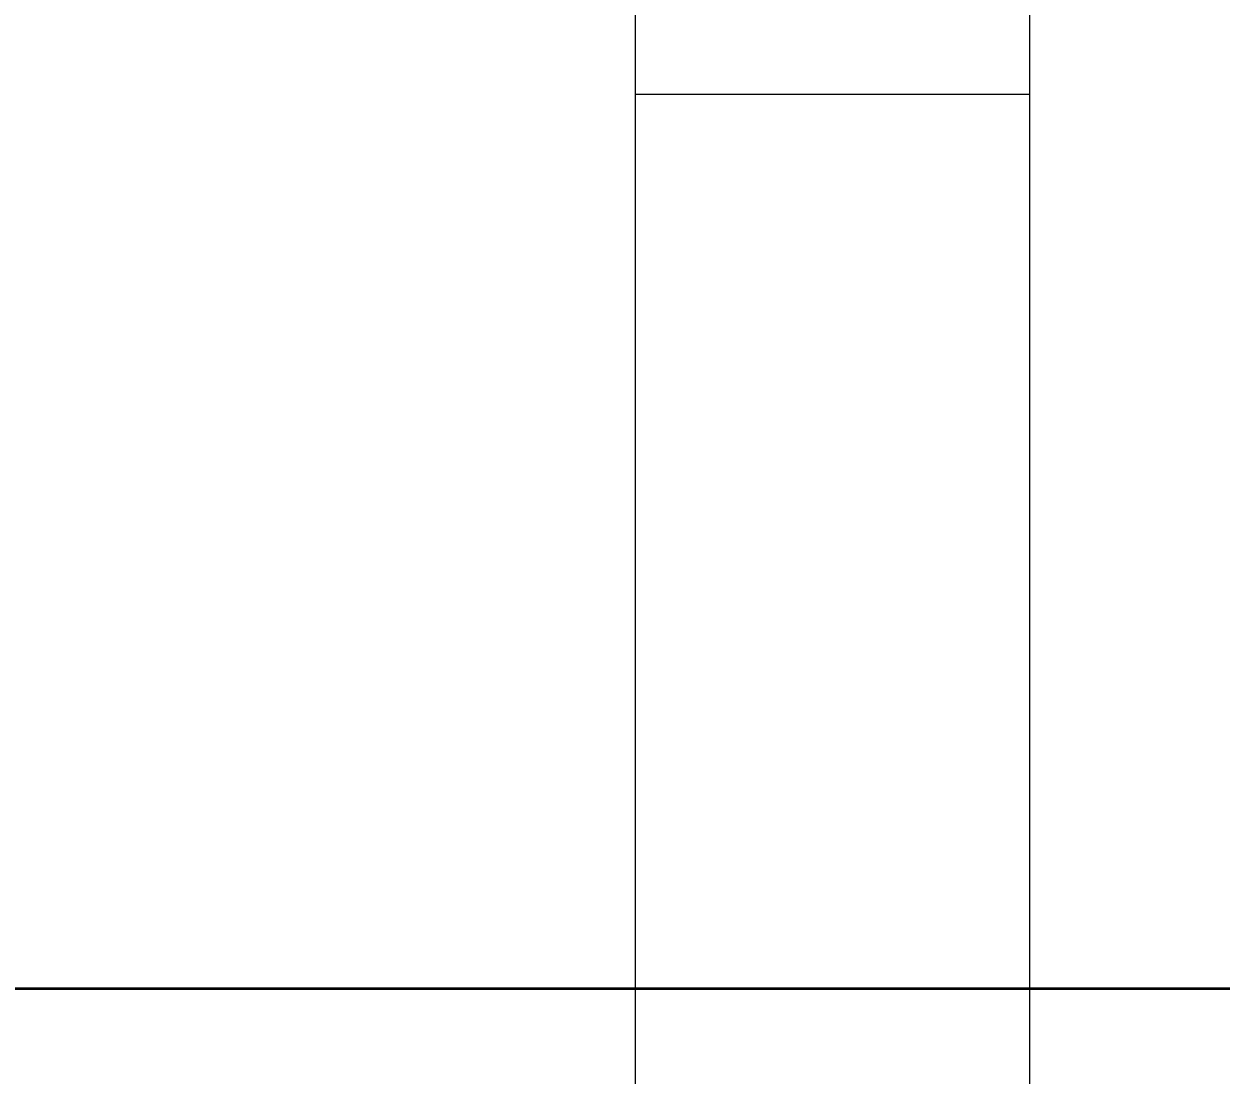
# Model space of a CAD drawing. Header units: inches. Extents: x -12418 to 57169, y -29325 to 19878.
# Drawn here: x 20642.6 to 20701.8, y -9604.3 to -9552.2 of the extents above; entities that cross this region are included whole.
import ezdxf
from ezdxf.enums import TextEntityAlignment as Align

# ---------------------------------------------------------------- set-up
doc = ezdxf.new("R2010")
doc.units = ezdxf.units.IN
doc.header["$LTSCALE"] = 25
doc.header["$MEASUREMENT"] = 0
doc.header["$PDMODE"] = 3
doc.layers.get('0').update_dxf_attribs({"color": 8})
doc.layers.get('Defpoints').update_dxf_attribs({"color": 8})
doc.layers.add('00-Ground Floor$0$False Ceiling', color=251, linetype='Continuous')
for name, color, linetype, lineweight in [('00-Ground Floor$0$LOADING', 253, 'Continuous', 5), ('E-DIM', 6, 'Continuous', 18), ('E-LITE-CIRC-NUMB', 6, 'Continuous', 25), ('E-LITE-CLNG', 150, 'Continuous', 35), ('E-LITE-CTRL', 6, 'Continuous', 25)]:
    doc.layers.add(name, color=color, linetype=linetype, lineweight=lineweight)
doc.styles.add('DC_Simplex', font='SIMPLEX.shx', dxfattribs={"width": 0.7})
doc.styles.get("Standard").update_dxf_attribs({"font": 'arial.ttf'})
doc.dimstyles.get("Standard").update_dxf_attribs({"dimtxt": 150, "dimasz": 150, "dimexe": 0.18, "dimexo": 0.0625, "dimgap": 1, "dimtad": 1, "dimdec": 0, "dimlfac": 0.1, "dimzin": 0, "dimdsep": 46, "dimtxsty": 'Standard', "dimcen": 0.09, "dimclrd": 256, "dimclrt": 7, "dimadec": 0, "dimazin": 0, "dimtfac": 1, "dimtdec": 0, "dimtofl": 0, "dimtmove": 0, "dimatfit": 3, "dimfxl": 1, "dimtolj": 1, "dimtzin": 0, "dimarcsym": 0})

# ---------------------------------------------------------------- blocks, each defined once
blk = doc.blocks.new('00-Ground Floor$0$GF21018-P')
at = {"color": 0}
for p, q in [((0.220494, 0.475631), (0.220494, 0.067498)), ((0.240011, 0.322592), (0.240011, 0.140001)), ((0.220494, 0.267085), (0.240011, 0.267085))]:
    blk.add_line(p, q, dxfattribs=at)
blk = doc.blocks.new('00-Ground Floor$0$A$Ce9e1c4c3')
at = {"layer": '00-Ground Floor$0$False Ceiling', "color": 254, "linetype": 'Continuous'}
blk.add_line((-80302.283, -9600), (-76150.494, -9600), dxfattribs=at)
blk = doc.blocks.new('00-Ground Floor')
at = {"layer": '00-Ground Floor$0$False Ceiling', "color": 254}
blk.add_blockref('00-Ground Floor$0$A$Ce9e1c4c3', (100000, 0), dxfattribs=at)
at = {"layer": '00-Ground Floor$0$LOADING', "extrusion": (-2.24021e-05, -7.77426e-06, 1), "xscale": 1000, "yscale": 1000, "zscale": 1000, "rotation": 359.9985892349692}
blk.add_blockref('00-Ground Floor$0$GF21018-P', (20452.341, -9822.806, -0.402), dxfattribs=at)
blk = doc.blocks.new('*U13')
blk.add_lwpolyline([(-300, 300), (-300, -300), (300, -300), (300, 300)], close=True)
at = {"layer": 'E-LITE-CIRC-NUMB', "style": 'DC_Simplex', "width": 0.7, "flags": 8}
blk.add_attdef('CIRCUIT', text='', height=200, rotation=0, dxfattribs=at).set_placement((-473.898, 300), align=Align.RIGHT)
at = {"layer": 'E-LITE-CTRL', "style": 'DC_Simplex', "width": 0.7, "flags": 8}
blk.add_attdef('CONTROL', (1118.898, -935), '', height=200, rotation=360, dxfattribs=at)
blk = doc.blocks.new('*D363')
at = {"layer": 'Defpoints', "color": 0, "transparency": 16777216}
for p in [(20700, -9300), (20125.722, -9957.427), (20700, -9957.427, 0)]:
    blk.add_point(p, dxfattribs=at)
at = {"layer": 'E-DIM', "color": 0, "lineweight": -2, "transparency": 16777216}
for p, q in [((20699.937, -9300), (20125.542, -9300)), ((20699.937, -9957.427), (20125.542, -9957.427))]:
    blk.add_line(p, q, dxfattribs=at)
at = {"layer": 'E-DIM', "lineweight": -2, "transparency": 16777216}
blk.add_line((20125.722, -9450), (20125.722, -9807.427), dxfattribs=at)
at = {"layer": 'E-DIM', "transparency": 16777216}
for points in [[(20100.722, -9450), (20150.722, -9450), (20125.722, -9300)], [(20100.722, -9807.427), (20150.722, -9807.427), (20125.722, -9957.427)]]:
    blk.add_solid(points, dxfattribs=at)
at = {"layer": 'E-DIM', "color": 7, "transparency": 16777216, "insert": (20048.136, -9628.714), "char_height": 150, "attachment_point": 5, "rotation": 90}
blk.add_mtext('\\A1;66', dxfattribs=at)

msp = doc.modelspace()

# ---------------------------------------------------------------- block references
msp.add_blockref('00-Ground Floor', (0, 0))
at = {"layer": 'E-LITE-CLNG', "xscale": -1}
msp.add_blockref('*U13', (20700, -9300), dxfattribs=at)

# ---------------------------------------------------------------- dimensions: what is measured, and where the dimension line sits
at = {"layer": 'E-DIM'}
dim = msp.add_linear_dim(base=(20125.722, -9957.427), p1=(20700, -9300), p2=(20700, -9957.427, 0), angle=90, dimstyle='Standard', dxfattribs=at)
dim.commit()
dim.dimension.update_dxf_attribs({"geometry": '*D363', "text_midpoint": (20048.136, -9628.714)})

doc.saveas('drawing.dxf')
